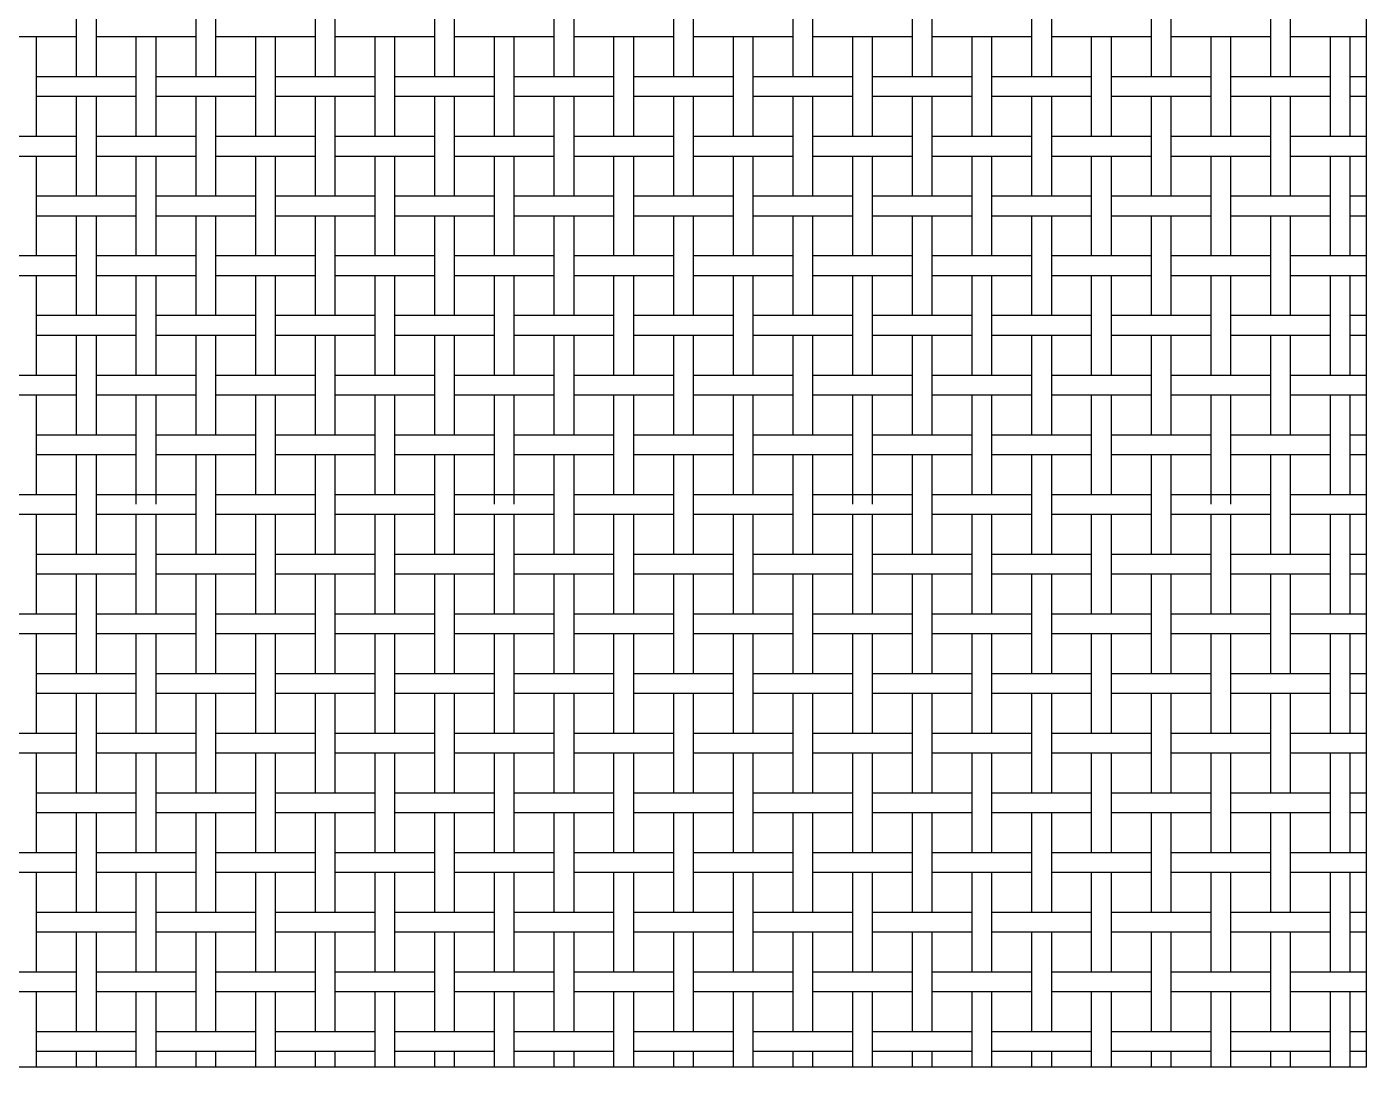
# Model space of a CAD drawing. Extents: x 1 to 102, y 0 to 65.
# Drawn here: x 56.06 to 65.56, y 25.16 to 32.54 of the extents above; entities that cross this region are included whole.
import ezdxf

# ---------------------------------------------------------------- set-up
doc = ezdxf.new("R2010")
doc.units = 0
doc.layers.get('0').update_dxf_attribs({"linetype": 'CONTINUOUS'})

msp = doc.modelspace()

# ---------------------------------------------------------------- linework, layer by layer
at = {"color": 7, "linetype": 'CONTINUOUS'}
for p, q in [((65.558, 55.1626), (65.558, 25.1626)), ((56.4147, 32.1893), (56.4147, 32.8959)), ((56.5547, 32.1893), (56.5547, 32.8959)), ((57.2613, 32.1893), (57.2613, 32.8959)), ((57.4013, 32.1893), (57.4013, 32.8959)), ((58.108, 32.1893), (58.108, 32.8959)), ((58.248, 32.1893), (58.248, 32.8959)), ((58.9547, 32.1893), (58.9547, 32.8959)), ((59.0947, 32.1893), (59.0947, 32.8959)), ((59.8013, 32.1893), (59.8013, 32.8959)), ((59.9413, 32.1893), (59.9413, 32.8959)), ((60.648, 32.1893), (60.648, 32.8959)), ((60.788, 32.1893), (60.788, 32.8959)), ((61.4947, 32.1893), (61.4947, 32.8959)), ((61.6347, 32.1893), (61.6347, 32.8959)), ((62.3413, 32.1893), (62.3413, 32.8959)), ((62.4813, 32.1893), (62.4813, 32.8959)), ((63.188, 32.1893), (63.188, 32.8959)), ((63.328, 32.1893), (63.328, 32.8959)), ((64.0347, 32.1893), (64.0347, 32.8959)), ((64.1747, 32.1893), (64.1747, 32.8959)), ((64.8813, 32.1893), (64.8813, 32.8959)), ((65.0213, 32.1893), (65.0213, 32.8959)), ((55.708, 32.4726), (56.4147, 32.4726)), ((56.1313, 31.7659), (56.1313, 32.4726)), ((56.5547, 32.4726), (57.2613, 32.4726)), ((56.838, 31.7659), (56.838, 32.4726)), ((56.978, 31.7659), (56.978, 32.4726)), ((57.4013, 32.4726), (58.108, 32.4726)), ((57.6847, 31.7659), (57.6847, 32.4726)), ((57.8247, 31.7659), (57.8247, 32.4726)), ((58.248, 32.4726), (58.9547, 32.4726)), ((58.5313, 31.7659), (58.5313, 32.4726)), ((58.6713, 31.7659), (58.6713, 32.4726)), ((59.0947, 32.4726), (59.8013, 32.4726)), ((59.378, 31.7659), (59.378, 32.4726)), ((59.518, 31.7659), (59.518, 32.4726)), ((59.9413, 32.4726), (60.648, 32.4726)), ((60.2247, 31.7659), (60.2247, 32.4726)), ((60.3647, 31.7659), (60.3647, 32.4726)), ((60.788, 32.4726), (61.4947, 32.4726)), ((61.0713, 31.7659), (61.0713, 32.4726)), ((61.2113, 31.7659), (61.2113, 32.4726)), ((61.6347, 32.4726), (62.3413, 32.4726)), ((61.918, 31.7659), (61.918, 32.4726)), ((62.058, 31.7659), (62.058, 32.4726)), ((62.4813, 32.4726), (63.188, 32.4726)), ((62.7647, 31.7659), (62.7647, 32.4726)), ((62.9047, 31.7659), (62.9047, 32.4726)), ((63.328, 32.4726), (64.0347, 32.4726)), ((63.6113, 31.7659), (63.6113, 32.4726)), ((63.7513, 31.7659), (63.7513, 32.4726)), ((64.1747, 32.4726), (64.8813, 32.4726)), ((64.458, 31.7659), (64.458, 32.4726)), ((64.598, 31.7659), (64.598, 32.4726)), ((65.0213, 32.4726), (65.558, 32.4726)), ((65.3047, 31.7659), (65.3047, 32.4726)), ((65.4447, 31.7659), (65.4447, 32.4726)), ((56.1313, 32.1893), (56.838, 32.1893)), ((56.978, 32.1893), (57.6847, 32.1893)), ((57.8247, 32.1893), (58.5313, 32.1893)), ((58.6713, 32.1893), (59.378, 32.1893)), ((59.518, 32.1893), (60.2247, 32.1893)), ((60.3647, 32.1893), (61.0713, 32.1893)), ((61.2113, 32.1893), (61.918, 32.1893)), ((62.058, 32.1893), (62.7647, 32.1893)), ((62.9047, 32.1893), (63.6113, 32.1893)), ((63.7513, 32.1893), (64.458, 32.1893)), ((64.598, 32.1893), (65.3047, 32.1893)), ((65.4447, 32.1893), (65.558, 32.1893)), ((56.1313, 32.0493), (56.838, 32.0493)), ((56.4147, 31.3426), (56.4147, 32.0493)), ((56.5547, 31.3426), (56.5547, 32.0493)), ((56.978, 32.0493), (57.6847, 32.0493)), ((57.2613, 31.3426), (57.2613, 32.0493)), ((57.4013, 31.3426), (57.4013, 32.0493)), ((57.8247, 32.0493), (58.5313, 32.0493)), ((58.108, 31.3426), (58.108, 32.0493)), ((58.248, 31.3426), (58.248, 32.0493)), ((58.6713, 32.0493), (59.378, 32.0493)), ((58.9547, 31.3426), (58.9547, 32.0493)), ((59.0947, 31.3426), (59.0947, 32.0493)), ((59.518, 32.0493), (60.2247, 32.0493)), ((59.8013, 31.3426), (59.8013, 32.0493)), ((59.9413, 31.3426), (59.9413, 32.0493)), ((60.3647, 32.0493), (61.0713, 32.0493)), ((60.648, 31.3426), (60.648, 32.0493)), ((60.788, 31.3426), (60.788, 32.0493)), ((61.2113, 32.0493), (61.918, 32.0493)), ((61.4947, 31.3426), (61.4947, 32.0493)), ((61.6347, 31.3426), (61.6347, 32.0493)), ((62.058, 32.0493), (62.7647, 32.0493)), ((62.3413, 31.3426), (62.3413, 32.0493)), ((62.4813, 31.3426), (62.4813, 32.0493)), ((62.9047, 32.0493), (63.6113, 32.0493)), ((63.188, 31.3426), (63.188, 32.0493)), ((63.328, 31.3426), (63.328, 32.0493)), ((63.7513, 32.0493), (64.458, 32.0493)), ((64.0347, 31.3426), (64.0347, 32.0493)), ((64.1747, 31.3426), (64.1747, 32.0493)), ((64.598, 32.0493), (65.3047, 32.0493)), ((64.8813, 31.3426), (64.8813, 32.0493)), ((65.0213, 31.3426), (65.0213, 32.0493)), ((65.4447, 32.0493), (65.558, 32.0493)), ((55.708, 31.7659), (56.4147, 31.7659)), ((56.5547, 31.7659), (57.2613, 31.7659)), ((57.4013, 31.7659), (58.108, 31.7659)), ((58.248, 31.7659), (58.9547, 31.7659)), ((59.0947, 31.7659), (59.8013, 31.7659)), ((59.9413, 31.7659), (60.648, 31.7659)), ((60.788, 31.7659), (61.4947, 31.7659)), ((61.6347, 31.7659), (62.3413, 31.7659)), ((62.4813, 31.7659), (63.188, 31.7659)), ((63.328, 31.7659), (64.0347, 31.7659)), ((64.1747, 31.7659), (64.8813, 31.7659)), ((65.0213, 31.7659), (65.558, 31.7659)), ((55.708, 31.6259), (56.4147, 31.6259)), ((56.1313, 30.9193), (56.1313, 31.6259)), ((56.5547, 31.6259), (57.2613, 31.6259)), ((56.838, 30.9193), (56.838, 31.6259)), ((56.978, 30.9193), (56.978, 31.6259)), ((57.4013, 31.6259), (58.108, 31.6259)), ((57.6847, 30.9193), (57.6847, 31.6259)), ((57.8247, 30.9193), (57.8247, 31.6259)), ((58.248, 31.6259), (58.9547, 31.6259)), ((58.5313, 30.9193), (58.5313, 31.6259)), ((58.6713, 30.9193), (58.6713, 31.6259)), ((59.0947, 31.6259), (59.8013, 31.6259)), ((59.378, 30.9193), (59.378, 31.6259)), ((59.518, 30.9193), (59.518, 31.6259)), ((59.9413, 31.6259), (60.648, 31.6259)), ((60.2247, 30.9193), (60.2247, 31.6259)), ((60.3647, 30.9193), (60.3647, 31.6259)), ((60.788, 31.6259), (61.4947, 31.6259)), ((61.0713, 30.9193), (61.0713, 31.6259)), ((61.2113, 30.9193), (61.2113, 31.6259)), ((61.6347, 31.6259), (62.3413, 31.6259)), ((61.918, 30.9193), (61.918, 31.6259)), ((62.058, 30.9193), (62.058, 31.6259)), ((62.4813, 31.6259), (63.188, 31.6259)), ((62.7647, 30.9193), (62.7647, 31.6259)), ((62.9047, 30.9193), (62.9047, 31.6259)), ((63.328, 31.6259), (64.0347, 31.6259)), ((63.6113, 30.9193), (63.6113, 31.6259)), ((63.7513, 30.9193), (63.7513, 31.6259)), ((64.1747, 31.6259), (64.8813, 31.6259)), ((64.458, 30.9193), (64.458, 31.6259)), ((64.598, 30.9193), (64.598, 31.6259)), ((65.0213, 31.6259), (65.558, 31.6259)), ((65.3047, 30.9193), (65.3047, 31.6259)), ((65.4447, 30.9193), (65.4447, 31.6259)), ((56.1313, 31.3426), (56.838, 31.3426)), ((56.978, 31.3426), (57.6847, 31.3426)), ((57.8247, 31.3426), (58.5313, 31.3426)), ((58.6713, 31.3426), (59.378, 31.3426)), ((59.518, 31.3426), (60.2247, 31.3426)), ((60.3647, 31.3426), (61.0713, 31.3426)), ((61.2113, 31.3426), (61.918, 31.3426)), ((62.058, 31.3426), (62.7647, 31.3426)), ((62.9047, 31.3426), (63.6113, 31.3426)), ((63.7513, 31.3426), (64.458, 31.3426)), ((64.598, 31.3426), (65.3047, 31.3426)), ((65.4447, 31.3426), (65.558, 31.3426)), ((56.1313, 31.2026), (56.838, 31.2026)), ((56.4147, 30.4959), (56.4147, 31.2026)), ((56.5547, 30.4959), (56.5547, 31.2026)), ((56.978, 31.2026), (57.6847, 31.2026)), ((57.2613, 30.4959), (57.2613, 31.2026)), ((57.4013, 30.4959), (57.4013, 31.2026)), ((57.8247, 31.2026), (58.5313, 31.2026)), ((58.108, 30.4959), (58.108, 31.2026)), ((58.248, 30.4959), (58.248, 31.2026)), ((58.6713, 31.2026), (59.378, 31.2026)), ((58.9547, 30.4959), (58.9547, 31.2026)), ((59.0947, 30.4959), (59.0947, 31.2026)), ((59.518, 31.2026), (60.2247, 31.2026)), ((59.8013, 30.4959), (59.8013, 31.2026)), ((59.9413, 30.4959), (59.9413, 31.2026)), ((60.3647, 31.2026), (61.0713, 31.2026)), ((60.648, 30.4959), (60.648, 31.2026)), ((60.788, 30.4959), (60.788, 31.2026)), ((61.2113, 31.2026), (61.918, 31.2026)), ((61.4947, 30.4959), (61.4947, 31.2026)), ((61.6347, 30.4959), (61.6347, 31.2026)), ((62.058, 31.2026), (62.7647, 31.2026)), ((62.3413, 30.4959), (62.3413, 31.2026)), ((62.4813, 30.4959), (62.4813, 31.2026)), ((62.9047, 31.2026), (63.6113, 31.2026)), ((63.188, 30.4959), (63.188, 31.2026)), ((63.328, 30.4959), (63.328, 31.2026)), ((63.7513, 31.2026), (64.458, 31.2026)), ((64.0347, 30.4959), (64.0347, 31.2026)), ((64.1747, 30.4959), (64.1747, 31.2026)), ((64.598, 31.2026), (65.3047, 31.2026)), ((64.8813, 30.4959), (64.8813, 31.2026)), ((65.0213, 30.4959), (65.0213, 31.2026)), ((65.4447, 31.2026), (65.558, 31.2026)), ((55.708, 30.9193), (56.4147, 30.9193)), ((56.5547, 30.9193), (57.2613, 30.9193)), ((57.4013, 30.9193), (58.108, 30.9193)), ((58.248, 30.9193), (58.9547, 30.9193)), ((59.0947, 30.9193), (59.8013, 30.9193)), ((59.9413, 30.9193), (60.648, 30.9193)), ((60.788, 30.9193), (61.4947, 30.9193)), ((61.6347, 30.9193), (62.3413, 30.9193)), ((62.4813, 30.9193), (63.188, 30.9193)), ((63.328, 30.9193), (64.0347, 30.9193)), ((64.1747, 30.9193), (64.8813, 30.9193)), ((65.0213, 30.9193), (65.558, 30.9193)), ((55.708, 30.7793), (56.4147, 30.7793)), ((56.1313, 30.0726), (56.1313, 30.7793)), ((56.5547, 30.7793), (57.2613, 30.7793)), ((56.838, 30.0726), (56.838, 30.7793)), ((56.978, 30.0726), (56.978, 30.7793)), ((57.4013, 30.7793), (58.108, 30.7793)), ((57.6847, 30.0726), (57.6847, 30.7793)), ((57.8247, 30.0726), (57.8247, 30.7793)), ((58.248, 30.7793), (58.9547, 30.7793)), ((58.5313, 30.0726), (58.5313, 30.7793)), ((58.6713, 30.0726), (58.6713, 30.7793)), ((59.0947, 30.7793), (59.8013, 30.7793)), ((59.378, 30.0726), (59.378, 30.7793)), ((59.518, 30.0726), (59.518, 30.7793)), ((59.9413, 30.7793), (60.648, 30.7793)), ((60.2247, 30.0726), (60.2247, 30.7793)), ((60.3647, 30.0726), (60.3647, 30.7793)), ((60.788, 30.7793), (61.4947, 30.7793)), ((61.0713, 30.0726), (61.0713, 30.7793)), ((61.2113, 30.0726), (61.2113, 30.7793)), ((61.6347, 30.7793), (62.3413, 30.7793)), ((61.918, 30.0726), (61.918, 30.7793)), ((62.058, 30.0726), (62.058, 30.7793)), ((62.4813, 30.7793), (63.188, 30.7793)), ((62.7647, 30.0726), (62.7647, 30.7793)), ((62.9047, 30.0726), (62.9047, 30.7793)), ((63.328, 30.7793), (64.0347, 30.7793)), ((63.6113, 30.0726), (63.6113, 30.7793)), ((63.7513, 30.0726), (63.7513, 30.7793)), ((64.1747, 30.7793), (64.8813, 30.7793)), ((64.458, 30.0726), (64.458, 30.7793)), ((64.598, 30.0726), (64.598, 30.7793)), ((65.0213, 30.7793), (65.558, 30.7793)), ((65.3047, 30.0726), (65.3047, 30.7793)), ((65.4447, 30.0726), (65.4447, 30.7793)), ((56.1313, 30.4959), (56.838, 30.4959)), ((56.978, 30.4959), (57.6847, 30.4959)), ((57.8247, 30.4959), (58.5313, 30.4959)), ((58.6713, 30.4959), (59.378, 30.4959)), ((59.518, 30.4959), (60.2247, 30.4959)), ((60.3647, 30.4959), (61.0713, 30.4959)), ((61.2113, 30.4959), (61.918, 30.4959)), ((62.058, 30.4959), (62.7647, 30.4959)), ((62.9047, 30.4959), (63.6113, 30.4959)), ((63.7513, 30.4959), (64.458, 30.4959)), ((64.598, 30.4959), (65.3047, 30.4959)), ((65.4447, 30.4959), (65.558, 30.4959)), ((56.1313, 30.3559), (56.838, 30.3559)), ((56.4147, 29.6493), (56.4147, 30.3559)), ((56.5547, 29.6493), (56.5547, 30.3559)), ((56.978, 30.3559), (57.6847, 30.3559)), ((57.2613, 29.6493), (57.2613, 30.3559)), ((57.4013, 29.6493), (57.4013, 30.3559)), ((57.8247, 30.3559), (58.5313, 30.3559)), ((58.108, 29.6493), (58.108, 30.3559)), ((58.248, 29.6493), (58.248, 30.3559)), ((58.6713, 30.3559), (59.378, 30.3559)), ((58.9547, 29.6493), (58.9547, 30.3559)), ((59.0947, 29.6493), (59.0947, 30.3559)), ((59.518, 30.3559), (60.2247, 30.3559)), ((59.8013, 29.6493), (59.8013, 30.3559)), ((59.9413, 29.6493), (59.9413, 30.3559)), ((60.3647, 30.3559), (61.0713, 30.3559)), ((60.648, 29.6493), (60.648, 30.3559)), ((60.788, 29.6493), (60.788, 30.3559)), ((61.2113, 30.3559), (61.918, 30.3559)), ((61.4947, 29.6493), (61.4947, 30.3559)), ((61.6347, 29.6493), (61.6347, 30.3559)), ((62.058, 30.3559), (62.7647, 30.3559)), ((62.3413, 29.6493), (62.3413, 30.3559)), ((62.4813, 29.6493), (62.4813, 30.3559)), ((62.9047, 30.3559), (63.6113, 30.3559)), ((63.188, 29.6493), (63.188, 30.3559)), ((63.328, 29.6493), (63.328, 30.3559)), ((63.7513, 30.3559), (64.458, 30.3559)), ((64.0347, 29.6493), (64.0347, 30.3559)), ((64.1747, 29.6493), (64.1747, 30.3559)), ((64.598, 30.3559), (65.3047, 30.3559)), ((64.8813, 29.6493), (64.8813, 30.3559)), ((65.0213, 29.6493), (65.0213, 30.3559)), ((65.4447, 30.3559), (65.558, 30.3559)), ((55.708, 30.0726), (56.4147, 30.0726)), ((56.5547, 30.0726), (57.2613, 30.0726)), ((57.4013, 30.0726), (58.108, 30.0726)), ((58.248, 30.0726), (58.9547, 30.0726)), ((59.0947, 30.0726), (59.8013, 30.0726)), ((59.9413, 30.0726), (60.648, 30.0726)), ((60.788, 30.0726), (61.4947, 30.0726)), ((61.6347, 30.0726), (62.3413, 30.0726)), ((62.4813, 30.0726), (63.188, 30.0726)), ((63.328, 30.0726), (64.0347, 30.0726)), ((64.1747, 30.0726), (64.8813, 30.0726)), ((65.0213, 30.0726), (65.558, 30.0726)), ((55.708, 29.9326), (56.4147, 29.9326)), ((56.1313, 29.2259), (56.1313, 29.9326)), ((56.5547, 29.9326), (57.2613, 29.9326)), ((56.838, 29.1559), (56.838, 29.9326)), ((56.978, 29.1559), (56.978, 29.9326)), ((57.4013, 29.9326), (58.108, 29.9326)), ((57.6847, 29.2259), (57.6847, 29.9326)), ((57.8247, 29.2259), (57.8247, 29.9326)), ((58.248, 29.9326), (58.9547, 29.9326)), ((58.5313, 29.2259), (58.5313, 29.9326)), ((58.6713, 29.2259), (58.6713, 29.9326)), ((59.0947, 29.9326), (59.8013, 29.9326)), ((59.378, 29.1559), (59.378, 29.9326)), ((59.518, 29.1559), (59.518, 29.9326)), ((59.9413, 29.9326), (60.648, 29.9326)), ((60.2247, 29.2259), (60.2247, 29.9326)), ((60.3647, 29.2259), (60.3647, 29.9326)), ((60.788, 29.9326), (61.4947, 29.9326)), ((61.0713, 29.2259), (61.0713, 29.9326)), ((61.2113, 29.2259), (61.2113, 29.9326)), ((61.6347, 29.9326), (62.3413, 29.9326)), ((61.918, 29.1559), (61.918, 29.9326)), ((62.058, 29.1559), (62.058, 29.9326)), ((62.4813, 29.9326), (63.188, 29.9326)), ((62.7647, 29.2259), (62.7647, 29.9326)), ((62.9047, 29.2259), (62.9047, 29.9326)), ((63.328, 29.9326), (64.0347, 29.9326)), ((63.6113, 29.2259), (63.6113, 29.9326)), ((63.7513, 29.2259), (63.7513, 29.9326)), ((64.1747, 29.9326), (64.8813, 29.9326)), ((64.458, 29.1559), (64.458, 29.9326)), ((64.598, 29.1559), (64.598, 29.9326)), ((65.0213, 29.9326), (65.558, 29.9326)), ((65.3047, 29.2259), (65.3047, 29.9326)), ((65.4447, 29.2259), (65.4447, 29.9326)), ((56.1313, 29.6493), (56.838, 29.6493)), ((56.978, 29.6493), (57.6847, 29.6493)), ((57.8247, 29.6493), (58.5313, 29.6493)), ((58.6713, 29.6493), (59.378, 29.6493)), ((59.518, 29.6493), (60.2247, 29.6493)), ((60.3647, 29.6493), (61.0713, 29.6493)), ((61.2113, 29.6493), (61.918, 29.6493)), ((62.058, 29.6493), (62.7647, 29.6493)), ((62.9047, 29.6493), (63.6113, 29.6493)), ((63.7513, 29.6493), (64.458, 29.6493)), ((64.598, 29.6493), (65.3047, 29.6493)), ((65.4447, 29.6493), (65.558, 29.6493)), ((56.1313, 29.5093), (56.838, 29.5093)), ((56.4147, 28.8026), (56.4147, 29.5093)), ((56.5547, 28.8026), (56.5547, 29.5093)), ((56.978, 29.5093), (57.6847, 29.5093)), ((57.2613, 28.8026), (57.2613, 29.5093)), ((57.4013, 28.8026), (57.4013, 29.5093)), ((57.8247, 29.5093), (58.5313, 29.5093)), ((58.108, 28.8026), (58.108, 29.5093)), ((58.248, 28.8026), (58.248, 29.5093)), ((58.6713, 29.5093), (59.378, 29.5093)), ((58.9547, 28.8026), (58.9547, 29.5093)), ((59.0947, 28.8026), (59.0947, 29.5093)), ((59.518, 29.5093), (60.2247, 29.5093)), ((59.8013, 28.8026), (59.8013, 29.5093)), ((59.9413, 28.8026), (59.9413, 29.5093)), ((60.3647, 29.5093), (61.0713, 29.5093)), ((60.648, 28.8026), (60.648, 29.5093)), ((60.788, 28.8026), (60.788, 29.5093)), ((61.2113, 29.5093), (61.918, 29.5093)), ((61.4947, 28.8026), (61.4947, 29.5093)), ((61.6347, 28.8026), (61.6347, 29.5093)), ((62.058, 29.5093), (62.7647, 29.5093)), ((62.3413, 28.8026), (62.3413, 29.5093)), ((62.4813, 28.8026), (62.4813, 29.5093)), ((62.9047, 29.5093), (63.6113, 29.5093)), ((63.188, 28.8026), (63.188, 29.5093)), ((63.328, 28.8026), (63.328, 29.5093)), ((63.7513, 29.5093), (64.458, 29.5093)), ((64.0347, 28.8026), (64.0347, 29.5093)), ((64.1747, 28.8026), (64.1747, 29.5093)), ((64.598, 29.5093), (65.3047, 29.5093)), ((64.8813, 28.8026), (64.8813, 29.5093)), ((65.0213, 28.8026), (65.0213, 29.5093)), ((65.4447, 29.5093), (65.558, 29.5093)), ((55.708, 29.2259), (56.4147, 29.2259)), ((56.5547, 29.2259), (57.2613, 29.2259)), ((57.4013, 29.2259), (58.108, 29.2259)), ((58.248, 29.2259), (58.9547, 29.2259)), ((59.0947, 29.2259), (59.8013, 29.2259)), ((59.9413, 29.2259), (60.648, 29.2259)), ((60.788, 29.2259), (61.4947, 29.2259)), ((61.6347, 29.2259), (62.3413, 29.2259)), ((62.4813, 29.2259), (63.188, 29.2259)), ((63.328, 29.2259), (64.0347, 29.2259)), ((64.1747, 29.2259), (64.8813, 29.2259)), ((65.0213, 29.2259), (65.558, 29.2259)), ((55.708, 29.0859), (56.4147, 29.0859)), ((56.1313, 28.3793), (56.1313, 29.0859)), ((56.5547, 29.0859), (57.2613, 29.0859)), ((56.838, 28.3793), (56.838, 29.0859)), ((56.978, 28.3793), (56.978, 29.0859)), ((57.4013, 29.0859), (58.108, 29.0859)), ((57.6847, 28.3793), (57.6847, 29.0859)), ((57.8247, 28.3793), (57.8247, 29.0859)), ((58.248, 29.0859), (58.9547, 29.0859)), ((58.5313, 28.3793), (58.5313, 29.0859)), ((58.6713, 28.3793), (58.6713, 29.0859)), ((59.0947, 29.0859), (59.8013, 29.0859)), ((59.378, 28.3793), (59.378, 29.0859)), ((59.518, 28.3793), (59.518, 29.0859)), ((59.9413, 29.0859), (60.648, 29.0859)), ((60.2247, 28.3793), (60.2247, 29.0859)), ((60.3647, 28.3793), (60.3647, 29.0859)), ((60.788, 29.0859), (61.4947, 29.0859)), ((61.0713, 28.3793), (61.0713, 29.0859)), ((61.2113, 28.3793), (61.2113, 29.0859)), ((61.6347, 29.0859), (62.3413, 29.0859)), ((61.918, 28.3793), (61.918, 29.0859)), ((62.058, 28.3793), (62.058, 29.0859)), ((62.4813, 29.0859), (63.188, 29.0859)), ((62.7647, 28.3793), (62.7647, 29.0859)), ((62.9047, 28.3793), (62.9047, 29.0859)), ((63.328, 29.0859), (64.0347, 29.0859)), ((63.6113, 28.3793), (63.6113, 29.0859)), ((63.7513, 28.3793), (63.7513, 29.0859)), ((64.1747, 29.0859), (64.8813, 29.0859)), ((64.458, 28.3793), (64.458, 29.0859)), ((64.598, 28.3793), (64.598, 29.0859)), ((65.0213, 29.0859), (65.558, 29.0859)), ((65.3047, 28.3793), (65.3047, 29.0859)), ((65.4447, 28.3793), (65.4447, 29.0859)), ((56.1313, 28.8026), (56.838, 28.8026)), ((56.978, 28.8026), (57.6847, 28.8026)), ((57.8247, 28.8026), (58.5313, 28.8026)), ((58.6713, 28.8026), (59.378, 28.8026)), ((59.518, 28.8026), (60.2247, 28.8026)), ((60.3647, 28.8026), (61.0713, 28.8026)), ((61.2113, 28.8026), (61.918, 28.8026)), ((62.058, 28.8026), (62.7647, 28.8026)), ((62.9047, 28.8026), (63.6113, 28.8026)), ((63.7513, 28.8026), (64.458, 28.8026)), ((64.598, 28.8026), (65.3047, 28.8026)), ((65.4447, 28.8026), (65.558, 28.8026)), ((56.1313, 28.6626), (56.838, 28.6626)), ((56.4147, 27.9559), (56.4147, 28.6626)), ((56.5547, 27.9559), (56.5547, 28.6626)), ((56.978, 28.6626), (57.6847, 28.6626)), ((57.2613, 27.9559), (57.2613, 28.6626)), ((57.4013, 27.9559), (57.4013, 28.6626)), ((57.8247, 28.6626), (58.5313, 28.6626)), ((58.108, 27.9559), (58.108, 28.6626)), ((58.248, 27.9559), (58.248, 28.6626)), ((58.6713, 28.6626), (59.378, 28.6626)), ((58.9547, 27.9559), (58.9547, 28.6626)), ((59.0947, 27.9559), (59.0947, 28.6626)), ((59.518, 28.6626), (60.2247, 28.6626)), ((59.8013, 27.9559), (59.8013, 28.6626)), ((59.9413, 27.9559), (59.9413, 28.6626)), ((60.3647, 28.6626), (61.0713, 28.6626)), ((60.648, 27.9559), (60.648, 28.6626)), ((60.788, 27.9559), (60.788, 28.6626)), ((61.2113, 28.6626), (61.918, 28.6626)), ((61.4947, 27.9559), (61.4947, 28.6626)), ((61.6347, 27.9559), (61.6347, 28.6626)), ((62.058, 28.6626), (62.7647, 28.6626)), ((62.3413, 27.9559), (62.3413, 28.6626)), ((62.4813, 27.9559), (62.4813, 28.6626)), ((62.9047, 28.6626), (63.6113, 28.6626)), ((63.188, 27.9559), (63.188, 28.6626)), ((63.328, 27.9559), (63.328, 28.6626)), ((63.7513, 28.6626), (64.458, 28.6626)), ((64.0347, 27.9559), (64.0347, 28.6626)), ((64.1747, 27.9559), (64.1747, 28.6626)), ((64.598, 28.6626), (65.3047, 28.6626)), ((64.8813, 27.9559), (64.8813, 28.6626)), ((65.0213, 27.9559), (65.0213, 28.6626)), ((65.4447, 28.6626), (65.558, 28.6626)), ((55.708, 28.3793), (56.4147, 28.3793)), ((56.5547, 28.3793), (57.2613, 28.3793)), ((57.4013, 28.3793), (58.108, 28.3793)), ((58.248, 28.3793), (58.9547, 28.3793)), ((59.0947, 28.3793), (59.8013, 28.3793)), ((59.9413, 28.3793), (60.648, 28.3793)), ((60.788, 28.3793), (61.4947, 28.3793)), ((61.6347, 28.3793), (62.3413, 28.3793)), ((62.4813, 28.3793), (63.188, 28.3793)), ((63.328, 28.3793), (64.0347, 28.3793)), ((64.1747, 28.3793), (64.8813, 28.3793)), ((65.0213, 28.3793), (65.558, 28.3793)), ((55.708, 28.2393), (56.4147, 28.2393)), ((56.1313, 27.5326), (56.1313, 28.2393)), ((56.5547, 28.2393), (57.2613, 28.2393)), ((56.838, 27.5326), (56.838, 28.2393)), ((56.978, 27.5326), (56.978, 28.2393)), ((57.4013, 28.2393), (58.108, 28.2393)), ((57.6847, 27.5326), (57.6847, 28.2393)), ((57.8247, 27.5326), (57.8247, 28.2393)), ((58.248, 28.2393), (58.9547, 28.2393)), ((58.5313, 27.5326), (58.5313, 28.2393)), ((58.6713, 27.5326), (58.6713, 28.2393)), ((59.0947, 28.2393), (59.8013, 28.2393)), ((59.378, 27.5326), (59.378, 28.2393)), ((59.518, 27.5326), (59.518, 28.2393)), ((59.9413, 28.2393), (60.648, 28.2393)), ((60.2247, 27.5326), (60.2247, 28.2393)), ((60.3647, 27.5326), (60.3647, 28.2393)), ((60.788, 28.2393), (61.4947, 28.2393)), ((61.0713, 27.5326), (61.0713, 28.2393)), ((61.2113, 27.5326), (61.2113, 28.2393)), ((61.6347, 28.2393), (62.3413, 28.2393)), ((61.918, 27.5326), (61.918, 28.2393)), ((62.058, 27.5326), (62.058, 28.2393)), ((62.4813, 28.2393), (63.188, 28.2393)), ((62.7647, 27.5326), (62.7647, 28.2393)), ((62.9047, 27.5326), (62.9047, 28.2393)), ((63.328, 28.2393), (64.0347, 28.2393)), ((63.6113, 27.5326), (63.6113, 28.2393)), ((63.7513, 27.5326), (63.7513, 28.2393)), ((64.1747, 28.2393), (64.8813, 28.2393)), ((64.458, 27.5326), (64.458, 28.2393)), ((64.598, 27.5326), (64.598, 28.2393)), ((65.0213, 28.2393), (65.558, 28.2393)), ((65.3047, 27.5326), (65.3047, 28.2393)), ((65.4447, 27.5326), (65.4447, 28.2393)), ((56.1313, 27.9559), (56.838, 27.9559)), ((56.978, 27.9559), (57.6847, 27.9559)), ((57.8247, 27.9559), (58.5313, 27.9559)), ((58.6713, 27.9559), (59.378, 27.9559)), ((59.518, 27.9559), (60.2247, 27.9559)), ((60.3647, 27.9559), (61.0713, 27.9559)), ((61.2113, 27.9559), (61.918, 27.9559)), ((62.058, 27.9559), (62.7647, 27.9559)), ((62.9047, 27.9559), (63.6113, 27.9559)), ((63.7513, 27.9559), (64.458, 27.9559)), ((64.598, 27.9559), (65.3047, 27.9559)), ((65.4447, 27.9559), (65.558, 27.9559)), ((56.1313, 27.8159), (56.838, 27.8159)), ((56.4147, 27.1093), (56.4147, 27.8159)), ((56.5547, 27.1093), (56.5547, 27.8159)), ((56.978, 27.8159), (57.6847, 27.8159)), ((57.2613, 27.1093), (57.2613, 27.8159)), ((57.4013, 27.1093), (57.4013, 27.8159)), ((57.8247, 27.8159), (58.5313, 27.8159)), ((58.108, 27.1093), (58.108, 27.8159)), ((58.248, 27.1093), (58.248, 27.8159)), ((58.6713, 27.8159), (59.378, 27.8159)), ((58.9547, 27.1093), (58.9547, 27.8159)), ((59.0947, 27.1093), (59.0947, 27.8159)), ((59.518, 27.8159), (60.2247, 27.8159)), ((59.8013, 27.1093), (59.8013, 27.8159)), ((59.9413, 27.1093), (59.9413, 27.8159)), ((60.3647, 27.8159), (61.0713, 27.8159)), ((60.648, 27.1093), (60.648, 27.8159)), ((60.788, 27.1093), (60.788, 27.8159)), ((61.2113, 27.8159), (61.918, 27.8159)), ((61.4947, 27.1093), (61.4947, 27.8159)), ((61.6347, 27.1093), (61.6347, 27.8159)), ((62.058, 27.8159), (62.7647, 27.8159)), ((62.3413, 27.1093), (62.3413, 27.8159)), ((62.4813, 27.1093), (62.4813, 27.8159)), ((62.9047, 27.8159), (63.6113, 27.8159)), ((63.188, 27.1093), (63.188, 27.8159)), ((63.328, 27.1093), (63.328, 27.8159)), ((63.7513, 27.8159), (64.458, 27.8159)), ((64.0347, 27.1093), (64.0347, 27.8159)), ((64.1747, 27.1093), (64.1747, 27.8159)), ((64.598, 27.8159), (65.3047, 27.8159)), ((64.8813, 27.1093), (64.8813, 27.8159)), ((65.0213, 27.1093), (65.0213, 27.8159)), ((65.4447, 27.8159), (65.558, 27.8159)), ((55.708, 27.5326), (56.4147, 27.5326)), ((56.5547, 27.5326), (57.2613, 27.5326)), ((57.4013, 27.5326), (58.108, 27.5326)), ((58.248, 27.5326), (58.9547, 27.5326)), ((59.0947, 27.5326), (59.8013, 27.5326)), ((59.9413, 27.5326), (60.648, 27.5326)), ((60.788, 27.5326), (61.4947, 27.5326)), ((61.6347, 27.5326), (62.3413, 27.5326)), ((62.4813, 27.5326), (63.188, 27.5326)), ((63.328, 27.5326), (64.0347, 27.5326)), ((64.1747, 27.5326), (64.8813, 27.5326)), ((65.0213, 27.5326), (65.558, 27.5326)), ((55.708, 27.3926), (56.4147, 27.3926)), ((56.1313, 26.6859), (56.1313, 27.3926)), ((56.5547, 27.3926), (57.2613, 27.3926)), ((56.838, 26.6859), (56.838, 27.3926)), ((56.978, 26.6859), (56.978, 27.3926)), ((57.4013, 27.3926), (58.108, 27.3926)), ((57.6847, 26.6859), (57.6847, 27.3926)), ((57.8247, 26.6859), (57.8247, 27.3926)), ((58.248, 27.3926), (58.9547, 27.3926)), ((58.5313, 26.6859), (58.5313, 27.3926)), ((58.6713, 26.6859), (58.6713, 27.3926)), ((59.0947, 27.3926), (59.8013, 27.3926)), ((59.378, 26.6859), (59.378, 27.3926)), ((59.518, 26.6859), (59.518, 27.3926)), ((59.9413, 27.3926), (60.648, 27.3926)), ((60.2247, 26.6859), (60.2247, 27.3926)), ((60.3647, 26.6859), (60.3647, 27.3926)), ((60.788, 27.3926), (61.4947, 27.3926)), ((61.0713, 26.6859), (61.0713, 27.3926)), ((61.2113, 26.6859), (61.2113, 27.3926)), ((61.6347, 27.3926), (62.3413, 27.3926)), ((61.918, 26.6859), (61.918, 27.3926)), ((62.058, 26.6859), (62.058, 27.3926)), ((62.4813, 27.3926), (63.188, 27.3926)), ((62.7647, 26.6859), (62.7647, 27.3926)), ((62.9047, 26.6859), (62.9047, 27.3926)), ((63.328, 27.3926), (64.0347, 27.3926)), ((63.6113, 26.6859), (63.6113, 27.3926)), ((63.7513, 26.6859), (63.7513, 27.3926)), ((64.1747, 27.3926), (64.8813, 27.3926)), ((64.458, 26.6859), (64.458, 27.3926)), ((64.598, 26.6859), (64.598, 27.3926)), ((65.0213, 27.3926), (65.558, 27.3926)), ((65.3047, 26.6859), (65.3047, 27.3926)), ((65.4447, 26.6859), (65.4447, 27.3926)), ((56.1313, 27.1093), (56.838, 27.1093)), ((56.978, 27.1093), (57.6847, 27.1093)), ((57.8247, 27.1093), (58.5313, 27.1093)), ((58.6713, 27.1093), (59.378, 27.1093)), ((59.518, 27.1093), (60.2247, 27.1093)), ((60.3647, 27.1093), (61.0713, 27.1093)), ((61.2113, 27.1093), (61.918, 27.1093)), ((62.058, 27.1093), (62.7647, 27.1093)), ((62.9047, 27.1093), (63.6113, 27.1093)), ((63.7513, 27.1093), (64.458, 27.1093)), ((64.598, 27.1093), (65.3047, 27.1093)), ((65.4447, 27.1093), (65.558, 27.1093)), ((56.1313, 26.9693), (56.838, 26.9693)), ((56.4147, 26.2626), (56.4147, 26.9693)), ((56.5547, 26.2626), (56.5547, 26.9693)), ((56.978, 26.9693), (57.6847, 26.9693)), ((57.2613, 26.2626), (57.2613, 26.9693)), ((57.4013, 26.2626), (57.4013, 26.9693)), ((57.8247, 26.9693), (58.5313, 26.9693)), ((58.108, 26.2626), (58.108, 26.9693)), ((58.248, 26.2626), (58.248, 26.9693)), ((58.6713, 26.9693), (59.378, 26.9693)), ((58.9547, 26.2626), (58.9547, 26.9693)), ((59.0947, 26.2626), (59.0947, 26.9693)), ((59.518, 26.9693), (60.2247, 26.9693)), ((59.8013, 26.2626), (59.8013, 26.9693)), ((59.9413, 26.2626), (59.9413, 26.9693)), ((60.3647, 26.9693), (61.0713, 26.9693)), ((60.648, 26.2626), (60.648, 26.9693)), ((60.788, 26.2626), (60.788, 26.9693)), ((61.2113, 26.9693), (61.918, 26.9693)), ((61.4947, 26.2626), (61.4947, 26.9693)), ((61.6347, 26.2626), (61.6347, 26.9693)), ((62.058, 26.9693), (62.7647, 26.9693)), ((62.3413, 26.2626), (62.3413, 26.9693)), ((62.4813, 26.2626), (62.4813, 26.9693)), ((62.9047, 26.9693), (63.6113, 26.9693)), ((63.188, 26.2626), (63.188, 26.9693)), ((63.328, 26.2626), (63.328, 26.9693)), ((63.7513, 26.9693), (64.458, 26.9693)), ((64.0347, 26.2626), (64.0347, 26.9693)), ((64.1747, 26.2626), (64.1747, 26.9693)), ((64.598, 26.9693), (65.3047, 26.9693)), ((64.8813, 26.2626), (64.8813, 26.9693)), ((65.0213, 26.2626), (65.0213, 26.9693)), ((65.4447, 26.9693), (65.558, 26.9693)), ((55.708, 26.6859), (56.4147, 26.6859)), ((56.5547, 26.6859), (57.2613, 26.6859)), ((57.4013, 26.6859), (58.108, 26.6859)), ((58.248, 26.6859), (58.9547, 26.6859)), ((59.0947, 26.6859), (59.8013, 26.6859)), ((59.9413, 26.6859), (60.648, 26.6859)), ((60.788, 26.6859), (61.4947, 26.6859)), ((61.6347, 26.6859), (62.3413, 26.6859)), ((62.4813, 26.6859), (63.188, 26.6859)), ((63.328, 26.6859), (64.0347, 26.6859)), ((64.1747, 26.6859), (64.8813, 26.6859)), ((65.0213, 26.6859), (65.558, 26.6859)), ((55.708, 26.5459), (56.4147, 26.5459)), ((56.1313, 25.8393), (56.1313, 26.5459)), ((56.5547, 26.5459), (57.2613, 26.5459)), ((56.838, 25.8393), (56.838, 26.5459)), ((56.978, 25.8393), (56.978, 26.5459)), ((57.4013, 26.5459), (58.108, 26.5459)), ((57.6847, 25.8393), (57.6847, 26.5459)), ((57.8247, 25.8393), (57.8247, 26.5459)), ((58.248, 26.5459), (58.9547, 26.5459)), ((58.5313, 25.8393), (58.5313, 26.5459)), ((58.6713, 25.8393), (58.6713, 26.5459)), ((59.0947, 26.5459), (59.8013, 26.5459)), ((59.378, 25.8393), (59.378, 26.5459)), ((59.518, 25.8393), (59.518, 26.5459)), ((59.9413, 26.5459), (60.648, 26.5459)), ((60.2247, 25.8393), (60.2247, 26.5459)), ((60.3647, 25.8393), (60.3647, 26.5459)), ((60.788, 26.5459), (61.4947, 26.5459)), ((61.0713, 25.8393), (61.0713, 26.5459)), ((61.2113, 25.8393), (61.2113, 26.5459)), ((61.6347, 26.5459), (62.3413, 26.5459)), ((61.918, 25.8393), (61.918, 26.5459)), ((62.058, 25.8393), (62.058, 26.5459)), ((62.4813, 26.5459), (63.188, 26.5459)), ((62.7647, 25.8393), (62.7647, 26.5459)), ((62.9047, 25.8393), (62.9047, 26.5459)), ((63.328, 26.5459), (64.0347, 26.5459)), ((63.6113, 25.8393), (63.6113, 26.5459)), ((63.7513, 25.8393), (63.7513, 26.5459)), ((64.1747, 26.5459), (64.8813, 26.5459)), ((64.458, 25.8393), (64.458, 26.5459)), ((64.598, 25.8393), (64.598, 26.5459)), ((65.0213, 26.5459), (65.558, 26.5459)), ((65.3047, 25.8393), (65.3047, 26.5459)), ((65.4447, 25.8393), (65.4447, 26.5459)), ((56.1313, 26.2626), (56.838, 26.2626)), ((56.978, 26.2626), (57.6847, 26.2626)), ((57.8247, 26.2626), (58.5313, 26.2626)), ((58.6713, 26.2626), (59.378, 26.2626)), ((59.518, 26.2626), (60.2247, 26.2626)), ((60.3647, 26.2626), (61.0713, 26.2626)), ((61.2113, 26.2626), (61.918, 26.2626)), ((62.058, 26.2626), (62.7647, 26.2626)), ((62.9047, 26.2626), (63.6113, 26.2626)), ((63.7513, 26.2626), (64.458, 26.2626)), ((64.598, 26.2626), (65.3047, 26.2626)), ((65.4447, 26.2626), (65.558, 26.2626)), ((56.1313, 26.1226), (56.838, 26.1226)), ((56.4147, 25.4159), (56.4147, 26.1226)), ((56.5547, 25.4159), (56.5547, 26.1226)), ((56.978, 26.1226), (57.6847, 26.1226)), ((57.2613, 25.4159), (57.2613, 26.1226)), ((57.4013, 25.4159), (57.4013, 26.1226)), ((57.8247, 26.1226), (58.5313, 26.1226)), ((58.108, 25.4159), (58.108, 26.1226)), ((58.248, 25.4159), (58.248, 26.1226)), ((58.6713, 26.1226), (59.378, 26.1226)), ((58.9547, 25.4159), (58.9547, 26.1226)), ((59.0947, 25.4159), (59.0947, 26.1226)), ((59.518, 26.1226), (60.2247, 26.1226)), ((59.8013, 25.4159), (59.8013, 26.1226)), ((59.9413, 25.4159), (59.9413, 26.1226)), ((60.3647, 26.1226), (61.0713, 26.1226)), ((60.648, 25.4159), (60.648, 26.1226)), ((60.788, 25.4159), (60.788, 26.1226)), ((61.2113, 26.1226), (61.918, 26.1226)), ((61.4947, 25.4159), (61.4947, 26.1226)), ((61.6347, 25.4159), (61.6347, 26.1226)), ((62.058, 26.1226), (62.7647, 26.1226)), ((62.3413, 25.4159), (62.3413, 26.1226)), ((62.4813, 25.4159), (62.4813, 26.1226)), ((62.9047, 26.1226), (63.6113, 26.1226)), ((63.188, 25.4159), (63.188, 26.1226)), ((63.328, 25.4159), (63.328, 26.1226)), ((63.7513, 26.1226), (64.458, 26.1226)), ((64.0347, 25.4159), (64.0347, 26.1226)), ((64.1747, 25.4159), (64.1747, 26.1226)), ((64.598, 26.1226), (65.3047, 26.1226)), ((64.8813, 25.4159), (64.8813, 26.1226)), ((65.0213, 25.4159), (65.0213, 26.1226)), ((65.4447, 26.1226), (65.558, 26.1226)), ((55.708, 25.8393), (56.4147, 25.8393)), ((56.5547, 25.8393), (57.2613, 25.8393)), ((57.4013, 25.8393), (58.108, 25.8393)), ((58.248, 25.8393), (58.9547, 25.8393)), ((59.0947, 25.8393), (59.8013, 25.8393)), ((59.9413, 25.8393), (60.648, 25.8393)), ((60.788, 25.8393), (61.4947, 25.8393)), ((61.6347, 25.8393), (62.3413, 25.8393)), ((62.4813, 25.8393), (63.188, 25.8393)), ((63.328, 25.8393), (64.0347, 25.8393)), ((64.1747, 25.8393), (64.8813, 25.8393)), ((65.0213, 25.8393), (65.558, 25.8393)), ((55.708, 25.6993), (56.4147, 25.6993)), ((56.1313, 25.1626), (56.1313, 25.6993)), ((56.5547, 25.6993), (57.2613, 25.6993)), ((56.838, 25.1626), (56.838, 25.6993)), ((56.978, 25.1626), (56.978, 25.6993)), ((57.4013, 25.6993), (58.108, 25.6993)), ((57.6847, 25.1626), (57.6847, 25.6993)), ((57.8247, 25.1626), (57.8247, 25.6993)), ((58.248, 25.6993), (58.9547, 25.6993)), ((58.5313, 25.1626), (58.5313, 25.6993)), ((58.6713, 25.1626), (58.6713, 25.6993)), ((59.0947, 25.6993), (59.8013, 25.6993)), ((59.378, 25.1626), (59.378, 25.6993)), ((59.518, 25.1626), (59.518, 25.6993)), ((59.9413, 25.6993), (60.648, 25.6993)), ((60.2247, 25.1626), (60.2247, 25.6993)), ((60.3647, 25.1626), (60.3647, 25.6993)), ((60.788, 25.6993), (61.4947, 25.6993)), ((61.0713, 25.1626), (61.0713, 25.6993)), ((61.2113, 25.1626), (61.2113, 25.6993)), ((61.6347, 25.6993), (62.3413, 25.6993)), ((61.918, 25.1626), (61.918, 25.6993)), ((62.058, 25.1626), (62.058, 25.6993)), ((62.4813, 25.6993), (63.188, 25.6993)), ((62.7647, 25.1626), (62.7647, 25.6993)), ((62.9047, 25.1626), (62.9047, 25.6993)), ((63.328, 25.6993), (64.0347, 25.6993)), ((63.6113, 25.1626), (63.6113, 25.6993)), ((63.7513, 25.1626), (63.7513, 25.6993)), ((64.1747, 25.6993), (64.8813, 25.6993)), ((64.458, 25.1626), (64.458, 25.6993)), ((64.598, 25.1626), (64.598, 25.6993)), ((65.0213, 25.6993), (65.558, 25.6993)), ((65.3047, 25.1626), (65.3047, 25.6993)), ((65.4447, 25.1626), (65.4447, 25.6993)), ((56.1313, 25.4159), (56.838, 25.4159)), ((56.978, 25.4159), (57.6847, 25.4159)), ((57.8247, 25.4159), (58.5313, 25.4159)), ((58.6713, 25.4159), (59.378, 25.4159)), ((59.518, 25.4159), (60.2247, 25.4159)), ((60.3647, 25.4159), (61.0713, 25.4159)), ((61.2113, 25.4159), (61.918, 25.4159)), ((62.058, 25.4159), (62.7647, 25.4159)), ((62.9047, 25.4159), (63.6113, 25.4159)), ((63.7513, 25.4159), (64.458, 25.4159)), ((64.598, 25.4159), (65.3047, 25.4159)), ((65.4447, 25.4159), (65.558, 25.4159)), ((56.1313, 25.2759), (56.838, 25.2759)), ((56.4147, 25.1626), (56.4147, 25.2759)), ((56.5547, 25.1626), (56.5547, 25.2759)), ((56.978, 25.2759), (57.6847, 25.2759)), ((57.2613, 25.1626), (57.2613, 25.2759)), ((57.4013, 25.1626), (57.4013, 25.2759)), ((57.8247, 25.2759), (58.5313, 25.2759)), ((58.108, 25.1626), (58.108, 25.2759)), ((58.248, 25.1626), (58.248, 25.2759)), ((58.6713, 25.2759), (59.378, 25.2759)), ((58.9547, 25.1626), (58.9547, 25.2759)), ((59.0947, 25.1626), (59.0947, 25.2759)), ((59.518, 25.2759), (60.2247, 25.2759)), ((59.8013, 25.1626), (59.8013, 25.2759)), ((59.9413, 25.1626), (59.9413, 25.2759)), ((60.3647, 25.2759), (61.0713, 25.2759)), ((60.648, 25.1626), (60.648, 25.2759)), ((60.788, 25.1626), (60.788, 25.2759)), ((61.2113, 25.2759), (61.918, 25.2759)), ((61.4947, 25.1626), (61.4947, 25.2759)), ((61.6347, 25.1626), (61.6347, 25.2759)), ((62.058, 25.2759), (62.7647, 25.2759)), ((62.3413, 25.1626), (62.3413, 25.2759)), ((62.4813, 25.1626), (62.4813, 25.2759)), ((62.9047, 25.2759), (63.6113, 25.2759)), ((63.188, 25.1626), (63.188, 25.2759)), ((63.328, 25.1626), (63.328, 25.2759)), ((63.7513, 25.2759), (64.458, 25.2759)), ((64.0347, 25.1626), (64.0347, 25.2759)), ((64.1747, 25.1626), (64.1747, 25.2759)), ((64.598, 25.2759), (65.3047, 25.2759)), ((64.8813, 25.1626), (64.8813, 25.2759)), ((65.0213, 25.1626), (65.0213, 25.2759)), ((65.4447, 25.2759), (65.558, 25.2759)), ((65.558, 25.1626), (35.558, 25.1626))]:
    msp.add_line(p, q, dxfattribs=at)

doc.saveas('drawing.dxf')
